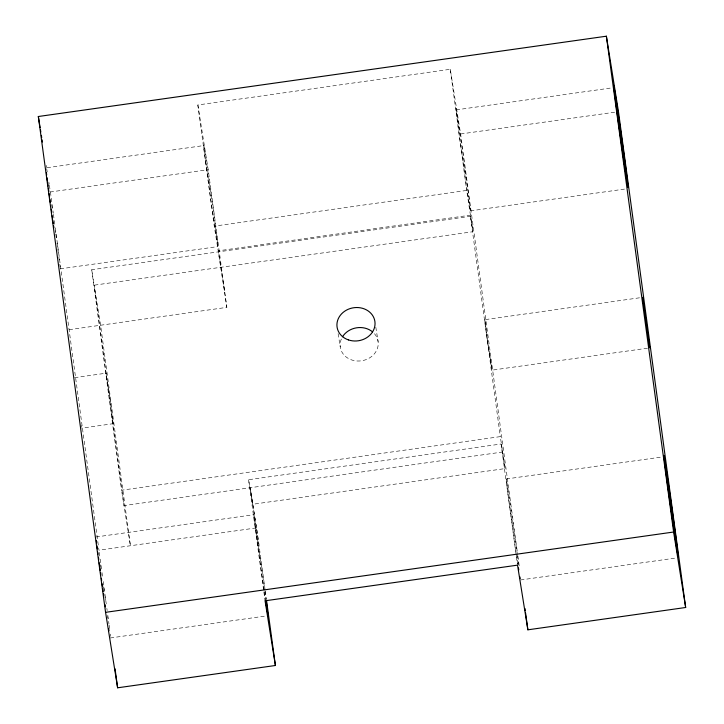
<?xml version="1.0" encoding="UTF-8"?>
<svg xmlns="http://www.w3.org/2000/svg" width="724" height="724" viewBox="0 0 724 724"><rect width="100%" height="100%" fill="white"/><g stroke="black" fill="none" stroke-linecap="round" stroke-linejoin="round"><path stroke-width="0.54" stroke-dasharray="3.62 2.71" d="M69.088 329.701L226.838 307.365L208.195 169.669L197.851 104.971L450.283 69.287L460.627 133.985L517.696 554.783M74.554 377.675L106.03 373.195L109.813 398.091L113.161 423.685L81.703 428.165M47.069 167.715L203.725 145.569M456.156 109.885L611.753 87.885M49.359 185.317L50.427 191.969L208.195 169.669M460.627 133.985L615.11 112.139M197.851 104.971L214.25 226.141L466.709 190.439L472.908 231.734L94.201 285.166L91.74 269.726L470.446 216.295L472.908 231.734M60.237 268.857L217.996 246.558M470.455 210.865L624.921 189.027M470.654 215.118L218.196 250.83L214.25 226.141M647.509 348.181L491.913 370.172L488.13 345.276L484.763 319.682L640.36 297.682M91.74 269.726L121.551 490.229L500.329 436.617L505.035 468.591L252.54 504.302L248.603 479.713L501.108 443.993L505.035 468.591M502.782 451.984L124.003 505.596L121.551 490.229M96.011 536.982L253.726 514.692L264.785 589.825M506.221 478.989L661.817 456.998M265.129 590.105L256.649 527.868L98.971 550.195L98.663 547.959M110.301 637.971L265.762 615.988M520.52 579.969L676.107 557.978M113.161 423.685L106.03 373.195M484.763 319.682L491.913 370.172M375.801 327.148L378.109 341.61M338.108 333.619L340.244 346.968M224.603 290.84L218.196 250.83L226.838 307.365M256.649 527.868L250.242 487.786L258.948 544.394M46.155 165.334L46.517 167.561M46.689 168.665L47.223 171.995M48.825 181.986L49.178 184.204M264.242 592.06L265.636 601.373M106.211 373.964L94.201 285.166L100.6 325.176L130.41 545.679L124.003 505.596L111.985 416.662M263.934 589.924L253.726 514.692M517.85 555.905L519.217 565.978M470.446 216.295L500.329 436.617M450.283 69.287L466.709 190.439M501.108 443.993L517.533 565.145M265.274 591.218L266.332 599.029M248.603 479.713L263.708 590.811M263.862 591.924L265.065 600.811M50.427 191.969L53.304 213.245M53.458 214.367L55.124 226.684M55.277 227.807L98.518 546.837M99.279 552.43L100.03 558.023M100.184 559.145L101.849 571.453M102.003 572.566L102.609 577.046M103.215 581.517L106.247 603.897M106.853 608.368L107.161 610.604M107.767 615.083L108.98 624.034M109.125 625.147L109.586 628.504M110.338 634.097L110.645 636.342M264.921 590.884L266.052 599.336M81.432 425.477L81.631 427.214M100.419 564.774A50.997 0.516 82 0 1 100.736 566.955M103.586 586.784A50.997 0.516 82 0 1 104.356 592.277M104.971 596.657A50.997 0.516 82 0 1 105.423 599.87M107.704 616.586A50.997 0.516 82 0 1 107.985 618.721M517.85 563.842A50.997 0.516 82 0 1 508.32 496.537A50.997 0.516 82 0 1 507.768 487.777A50.997 0.516 82 0 1 517.18 553.127M517.47 555.308A50.997 0.516 82 0 1 518.728 564.747M51.657 204.63A50.997 0.516 82 0 1 52.273 208.901M55.35 230.766A50.997 0.516 82 0 1 55.676 233.065M55.829 234.214A50.997 0.516 82 0 1 56.599 239.816M57.033 243.011A50.997 0.516 82 0 1 58.445 253.581M58.888 256.948A50.997 0.516 82 0 1 59.268 259.97M59.793 264.206A50.997 0.516 82 0 1 60.101 266.957M374.453 333.701A19.123 16.679 -9.1 0 1 361.421 360.814A19.123 16.679 -9.1 0 1 341.656 338.343M470.102 209.327L468.057 196.566A50.997 0.516 82 0 1 456.907 116.998L456.292 111.786A50.997 0.516 82 0 1 463.731 159.678L465.568 172.774A50.997 0.516 82 0 1 470.102 209.327M205.507 160.846A50.997 0.525 82 0 0 217.643 245.011A50.997 0.525 82 0 0 209.426 182.33A50.997 0.525 82 0 0 205.507 160.846"/><path stroke-width="1.09" d="M38.336 116.51L606.377 36.2L618.468 111.668L685.664 607.49L527.877 629.817L517.533 565.145L265.065 600.811L275.41 665.492L117.623 687.8L105.568 612.332L38.336 116.51L40.119 127.605M105.568 612.332L673.61 532.022L685.664 607.49M40.472 129.822L40.825 132.04M41.359 135.37L41.711 137.596M42.073 139.813L42.426 142.031M265.636 601.373L267.998 615.671L266.188 600.395M275.41 665.492L266.486 600.142M606.377 36.2L673.61 532.022M524.99 608.54L525.289 610.775M525.597 613.02L527.877 629.817M115.044 668.786L117.623 687.8M109.007 630.731A50.997 0.516 82 0 1 108.718 628.93M105.423 606.884A50.997 0.516 82 0 1 105.089 604.63M103.831 595.852A50.997 0.516 82 0 1 103.514 593.662M103.197 591.454A50.997 0.516 82 0 1 102.889 589.264M102.428 585.978A50.997 0.516 82 0 1 102.111 583.779M101.65 580.476A50.997 0.516 82 0 1 101.351 578.295M100.898 575.082A50.997 0.516 82 0 1 100.582 572.774M100.265 570.494A50.997 0.516 82 0 1 99.803 567.127M99.505 564.946A50.997 0.516 82 0 1 99.215 562.829M98.763 559.462A50.997 0.516 82 0 1 98.473 557.29M98.066 554.195A50.997 0.516 82 0 1 97.803 552.267M97.369 548.892A50.997 0.516 82 0 1 96.98 545.869M96.6 542.81A50.997 0.516 82 0 1 96.337 540.584M520.167 578.431A50.997 0.516 82 0 1 519.895 576.883M518.791 569.996A50.997 0.516 82 0 1 518.465 567.933M53.92 227.825A50.997 0.516 82 0 1 53.603 225.644M53.286 223.445A50.997 0.516 82 0 1 52.825 220.15M52.517 217.969A50.997 0.516 82 0 1 52.2 215.77M51.739 212.467A50.997 0.516 82 0 1 51.277 209.182M50.354 202.521A50.997 0.516 82 0 1 49.893 199.127M49.585 196.919A50.997 0.516 82 0 1 49.151 193.724M48.843 191.462A50.997 0.516 82 0 1 48.408 188.177M48.128 186.095A50.997 0.516 82 0 1 47.739 183.154M47.44 180.873A50.997 0.516 82 0 1 47.033 177.724M46.689 174.991A50.997 0.516 82 0 1 46.39 172.529M342.543 336.741A19.123 16.679 -9.1 0 1 372.48 331.8M642.776 298.143L642.604 297.374L649.745 347.864L642.776 298.143M665.854 471.958A50.997 0.516 82 0 0 677.99 556.123A50.997 0.516 82 0 0 669.763 493.433A50.997 0.516 82 0 0 665.854 471.958M615.78 102.853A50.997 0.516 82 0 0 627.925 187.009A50.997 0.516 82 0 0 619.699 124.32A50.997 0.516 82 0 0 615.78 102.853M348.452 339.918A19.123 16.679 -9.1 0 0 374.914 321.583A19.123 16.679 -9.1 0 0 344.57 311.293A19.123 16.679 -9.1 0 0 348.452 339.918"/></g></svg>
